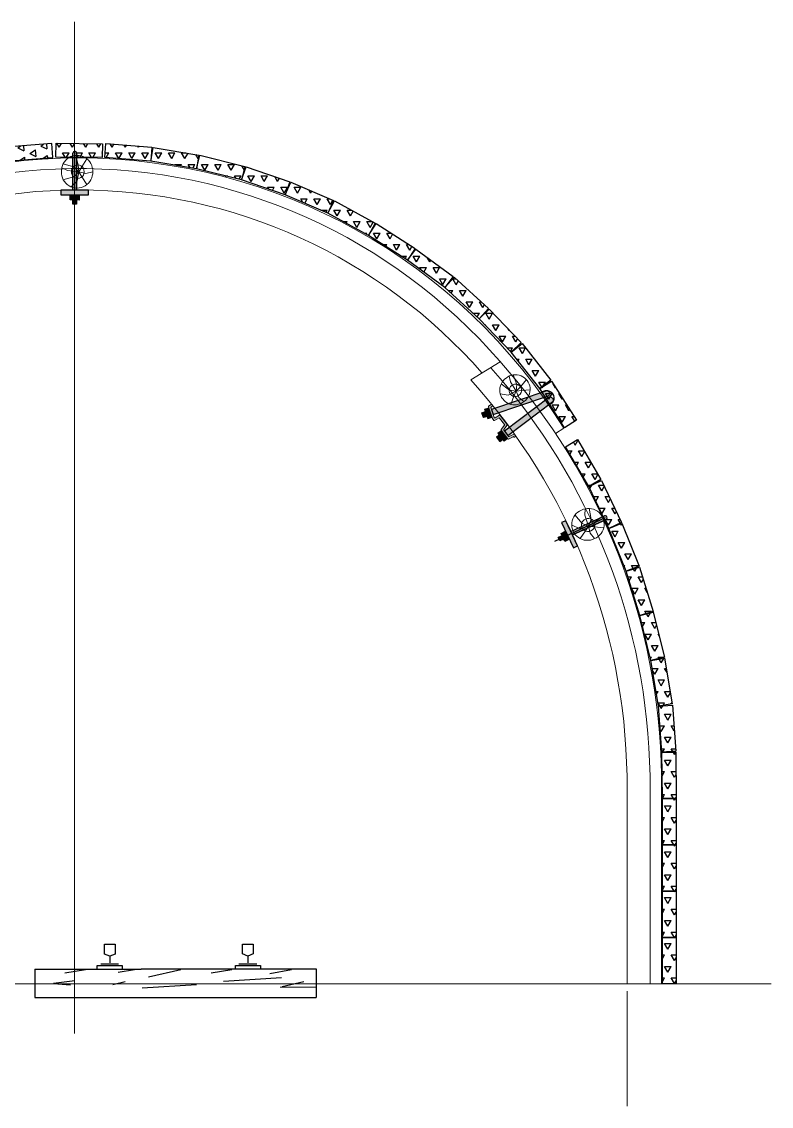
# Model space of a CAD drawing. Header units: millimetres. Extents: x -46762 to 217101, y -107409 to 31524.
# Drawn here: x 184300.8 to 184365.6, y -27842.1 to -27748.4 of the extents above; entities that cross this region are included whole.
import ezdxf

# ---------------------------------------------------------------- set-up
doc = ezdxf.new("R2010")
doc.units = ezdxf.units.MM
doc.layers.add('АП155', color=130, linetype='Continuous')
pattern_1 = [(59.99999999999999, (181956.9012692473, -27572.19743148678), (-0.5714997951628101, 0.9898669182628066), [0.5715000000000001, -0.5715000000000001]), (120, (181956.9012692473, -27572.19743148678), (-1.14299979516281, 1.182628070139913e-07), [0.5714999999999997, -0.5714999999999997]), (0, (181956.6155192473, -27571.70249748679), (0.5715000000000001, 0.9898667999999999), [0.5715000000000001, -0.5715000000000001])]

# ---------------------------------------------------------------- blocks, each defined once
blk = doc.blocks.new('пзска2')
h = blk.add_hatch(color=9)
edge = h.paths.add_edge_path()
edge.add_line((79387.98750919643, 12480.88038879467), (79626.61282625502, 12400.73938868508))
edge.add_line((79626.61282625502, 12400.73938868508), (79619.42709265536, 12379.46739037297))
edge.add_line((79619.42709265536, 12379.46739037297), (79380.50641894205, 12459.07713288825))
edge.add_arc((79388.0866276481, 12468.66130303135), 12.219487769909, 90.46476017502539, 231.6592020791473, ccw=False)
edge = h.paths.add_edge_path()
edge.add_line((79376.41128150029, 12453.27671080609), (79570.36676375166, 12307.02080642545))
edge.add_line((79570.36676375166, 12307.02080642545), (79556.43053562287, 12288.54982692463))
edge.add_line((79556.43053562287, 12288.54982692463), (79362.53888556157, 12434.86732976127))
edge.add_arc((79372.4885213633, 12441.80124308344), 12.12742373903379, 71.12758126217437, 214.8726875495767, ccw=False)
h = blk.add_hatch(color=9)
edge = h.paths.add_edge_path()
edge.add_arc((79627.66398735114, 12420.72381651853), 1.914105600024586, 52.96569549510618, 133.1878639533618)
edge.add_line((79626.35398748063, 12422.11941695804), (79622.81355695822, 12418.79614233415))
edge.add_arc((79624.12355682859, 12417.40054189431), 1.914105600024586, 133.1878639533618, 232.9656954951062)
edge.add_line((79622.97070427213, 12415.8725591618), (79628.84420245845, 12411.44104481605))
edge.add_arc((79627.69134990202, 12409.91306208345), 1.914105600024586, -18.6650954844352, 52.96569549510622, ccw=False)
edge.add_line((79629.5047839201, 12409.30047959075), (79614.98623600847, 12366.32107847746))
edge.add_arc((79612.22517342953, 12367.25527092905), 2.914821109766541, 257.45859269138043, 341.3069946315402, ccw=False)
edge.add_line((79611.59223424859, 12364.40999939622), (79591.76046854799, 12375.53003915623))
edge.add_arc((79590.82431692723, 12373.86048221169), 1.914105600024586, 60.71984011856469, 142.9656954951062)
edge.add_line((79589.29633419457, 12375.0133347681), (79559.30466016682, 12335.26257932364))
edge.add_arc((79560.83264289954, 12334.10972676726), 1.914105600024586, 142.9656954951062, 217.0077024047578)
edge.add_line((79559.30412506853, 12332.95758376856), (79573.74374478357, 12313.80091985691))
edge.add_arc((79572.21522695292, 12312.64877685838), 1.914105600024586, -37.03430450489378, 37.00770240475782, ccw=False)
edge.add_line((79573.74320968543, 12311.49592430188), (79553.3143543138, 12284.41966196534))
edge.add_arc((79551.78637158129, 12285.5725145218), 1.914105600024586, 243.75876048676588, 322.96569549510616, ccw=False)
edge.add_line((79550.94004681602, 12283.85567596226), (79530.18626878763, 12294.08636202247))
edge.add_arc((79529.28421841265, 12292.60412100991), 1.735146477547994, 58.67647690679077, 148.0479790627951)
edge.add_line((79527.81196128958, 12293.52237601954), (79522.58798516571, 12286.59855452305))
edge.add_arc((79524.1159678984, 12285.44570196656), 1.914105600024586, 142.9656954951062, 232.9656954951062)
edge.add_line((79522.96311534199, 12283.91771923393), (79526.78307217342, 12281.03558784272))
edge.add_arc((79527.93592472986, 12282.56357057532), 1.914105600024586, 232.9656954951062, 322.9656954951062)
edge.add_line((79529.46390746254, 12281.41071801892), (79530.39560312434, 12282.64558094673))
edge.add_arc((79531.92358585686, 12281.49272839027), 1.914105600024586, 63.75876048676588, 142.9656954951062, ccw=False)
edge.add_line((79532.76991062213, 12283.2095669499), (79553.5236886504, 12272.97888088954))
edge.add_arc((79554.44295332953, 12274.3886519282), 1.68300384172545, 236.8929700268868, 329.831485954733)
edge.add_line((79555.8979961485, 12273.54286689265), (79584.53142966857, 12311.49341984757))
edge.add_arc((79583.00344693588, 12312.646272404), 1.914105600024586, 322.9656954951062, 397.0077024047578)
edge.add_line((79584.53196476665, 12313.79841540256), (79570.09234505187, 12332.95507931418))
edge.add_arc((79571.62086288244, 12334.1072223128), 1.914105600024586, 142.9656954951062, 217.0077024047578, ccw=False)
edge.add_line((79570.09288014992, 12335.26007486929), (79591.64296116919, 12363.82240185412))
edge.add_arc((79593.17094390187, 12362.66954929769), 1.914105600024586, 60.71984011856472, 142.9656954951062, ccw=False)
edge.add_line((79594.10709552257, 12364.33910624214), (79613.93886122323, 12353.21906648218))
edge.add_arc((79614.87501284402, 12354.88862342658), 1.914105600024586, 240.7198401185647, 322.9656954951062)
edge.add_line((79616.40299557667, 12353.73577087015), (79622.41552269796, 12361.70473235566))
edge.add_arc((79620.88753996545, 12362.85758491213), 1.914105600024586, 322.9656954951062, 341.3349045155648)
edge.add_line((79622.70097398342, 12362.24500241931), (79639.65450114332, 12412.43269670682))
edge.add_arc((79637.84106712518, 12413.04527919958), 1.914105600024586, 341.3349045155648, 412.9656954951062)
edge.add_line((79638.99391968161, 12414.57326193209), (79628.81683990761, 12422.25179925104))
edge = h.paths.add_edge_path(flags=16)
edge.add_arc((79620.88753996545, 12362.85758491213), 1.914105600024586, 322.9656954951062, 341.3349045155648)
edge.add_arc((79620.88753996545, 12362.85758491213), 1.914105600024586, 322.9656954951062, 341.3349045155648)
edge = h.paths.add_edge_path(flags=17)
edge.add_arc((79620.88753996545, 12362.85758491213), 1.914105600024586, 322.9656954951062, 341.3349045155648)
for points in [[(79638.48391189406, 12408.21222226877), (79656.85667648932, 12401.91922041512), (79642.3228326132, 12359.90285361517), (79623.96931663199, 12366.25150191964)], [(79653.34273550026, 12391.76065295233), (79646.02476543353, 12370.60489283986), (79661.44509861642, 12365.46674914093), (79668.66776640742, 12386.61382562178)], [(79583.94558119617, 12310.33219509802), (79599.40411664211, 12298.57659927863), (79572.38519902097, 12263.26957749148), (79556.96244741342, 12275.07193390929)], [(79592.87698438467, 12290.04725683594), (79605.15206058545, 12280.79099684118), (79591.3095542854, 12262.22888473643), (79578.80820147251, 12271.66284811296)]]:
    blk.add_hatch(color=9).paths.add_polyline_path(points)
at = {"color": 7}
for points in [[(79387.98750919643, 12480.88038879467), (79626.61282625502, 12400.73938868508)], [(79376.41128150029, 12453.27671080609), (79570.36676375166, 12307.02080642545), (79556.43053562287, 12288.54982692463), (79362.53888556157, 12434.86732976127)], [(79626.61282625502, 12400.73938868508), (79619.42709265536, 12379.46739037297), (79380.50641894205, 12459.07713288825)], [(79653.34273550026, 12391.76065295233), (79646.02476543353, 12370.60489283986), (79661.44509861642, 12365.46674914093), (79668.66776640742, 12386.61382562178), (79653.34273550026, 12391.76065295233)], [(79592.87698438467, 12290.04725683594), (79605.15206058545, 12280.79099684118), (79591.3095542854, 12262.22888473643), (79578.80820147251, 12271.66284811296), (79592.87698438467, 12290.04725683594)]]:
    blk.add_lwpolyline(points, dxfattribs=at)
at = {"color": 9, "linetype": 'ByBlock', "lineweight": 30}
blk.add_arc((79389.55610634592, 12450.26644457345), 32.10477288046426, 52.17423131706771, 238.6491880507332, dxfattribs=at)
at = {"layer": 'АП155', "color": 7, "lineweight": 9}
for p, q in [((79622.81355695822, 12418.79614233415), (79626.35398748063, 12422.11941695804)), ((79628.81683990761, 12422.25179925104), (79638.99391968161, 12414.57326193209)), ((79559.30466016682, 12335.26257932364), (79589.29633419457, 12375.0133347681)), ((79611.59223424859, 12364.40999939622), (79591.76046854799, 12375.53003915623)), ((79629.5047839201, 12409.30047959075), (79614.98623600847, 12366.32107847746)), ((79639.65450114332, 12412.43269670682), (79622.70097398342, 12362.24500241931)), ((79622.97070427213, 12415.8725591618), (79628.84420245845, 12411.44104481605)), ((79623.96931663199, 12366.25150191964), (79638.48391189406, 12408.21222226877)), ((79649.58975455136, 12380.91103701509), (79631.22661426303, 12387.23186209419)), ((79638.48391189406, 12408.21222226877), (79656.85667648932, 12401.91922041512)), ((79656.85667648932, 12401.91922041512), (79642.3228326132, 12359.90285361517)), ((79646.02476543354, 12370.60489283985), (79661.44509861642, 12365.46674914093)), ((79668.66776640742, 12386.61382562178), (79653.34273550019, 12391.76065295236)), ((79661.44509861642, 12365.46674914093), (79668.66776640742, 12386.61382562178)), ((79573.74374478357, 12313.80091985691), (79559.30412506853, 12332.95758376856)), ((79584.53196476665, 12313.79841540256), (79570.09234505187, 12332.95507931418)), ((79570.09288014992, 12335.26007486929), (79591.64296116919, 12363.82240185412)), ((79613.93886122323, 12353.21906648218), (79594.10709552257, 12364.33910624214)), ((79622.41552269796, 12361.70473235566), (79616.40299557667, 12353.73577087015)), ((79642.3228326132, 12359.90285361517), (79623.96931663199, 12366.25150191964)), ((79522.58798516571, 12286.59855452305), (79527.81196128958, 12293.52237601954)), ((79522.96311534199, 12283.91771923393), (79526.78307217342, 12281.03558784272)), ((79529.46390746254, 12281.41071801892), (79530.39560312434, 12282.64558094673)), ((79530.18626878763, 12294.08636202247), (79550.94004681602, 12283.85567596226)), ((79532.76991062213, 12283.2095669499), (79553.5236886504, 12272.97888088954)), ((79553.3143543138, 12284.41966196534), (79573.74320968543, 12311.49592430188)), ((79555.8979961485, 12273.54286689265), (79584.53142966857, 12311.49341984757)), ((79556.96244741342, 12275.07193390929), (79583.94558119617, 12310.33219509802)), ((79559.51661648304, 12278.33896102992), (79559.51661648304, 12278.33896102992)), ((79570.45401430462, 12292.7020645036), (79585.89465783161, 12280.92308838508)), ((79599.40411664211, 12298.57659927863), (79572.38519902097, 12263.26957749148)), ((79581.66704094349, 12307.69697902192), (79581.66704094349, 12307.69697902192)), ((79583.94558119617, 12310.33219509802), (79599.40411664211, 12298.57659927863)), ((79591.3095542854, 12262.22888473643), (79605.15206058545, 12280.79099684118)), ((79605.15206058545, 12280.79099684118), (79592.87698438467, 12290.04725683594)), ((79572.38519902097, 12263.26957749148), (79556.96244741342, 12275.07193390929)), ((79578.80820147251, 12271.66284811296), (79591.3095542854, 12262.22888473643))]:
    blk.add_line(p, q, dxfattribs=at)
for centre, radius, start, end in [((79388.0866276481, 12468.66130303135), 12.219487769909, 90.46476017502546, 231.6592020791473), ((79372.4885213633, 12441.80124308344), 12.12742373903379, 71.12758126217444, 214.8726875495767), ((79624.12355682859, 12417.40054189431), 1.914105600024586, 133.1878639533618, 232.9656954951062), ((79627.66398735114, 12420.72381651853), 1.914105600024586, 52.96569549510618, 133.1878639533618), ((79590.82431692723, 12373.86048221169), 1.914105600024586, 60.71984011856469, 142.9656954951062), ((79627.69134990202, 12409.91306208345), 1.914105600024586, 341.3349045155648, 52.96569549510618), ((79637.84106712518, 12413.04527919958), 1.914105600024586, 341.3349045155648, 52.96569549510618), ((79560.83264289954, 12334.10972676726), 1.914105600024586, 142.9656954951062, 217.0077024047578), ((79571.62086288244, 12334.1072223128), 1.914105600024586, 142.9656954951062, 217.0077024047578), ((79593.17094390187, 12362.66954929769), 1.914105600024586, 60.71984011856469, 142.9656954951062), ((79612.22517342953, 12367.25527092905), 2.914821109766541, 257.4585926913804, 341.3069946315402), ((79614.87501284402, 12354.88862342658), 1.914105600024586, 240.7198401185647, 322.9656954951062), ((79620.88753996545, 12362.85758491213), 1.914105600024586, 322.9656954951062, 341.3349045155648), ((79620.88753996545, 12362.85758491213), 1.914105600024586, 322.9656954951062, 341.3349045155648), ((79620.88753996545, 12362.85758491213), 1.914105600024586, 322.9656954951062, 341.3349045155648), ((79620.88753996545, 12362.85758491213), 1.914105600024586, 322.9656954951062, 341.3349045155648), ((79524.1159678984, 12285.44570196656), 1.914105600024586, 142.9656954951062, 232.9656954951062), ((79527.93592472986, 12282.56357057532), 1.914105600024586, 232.9656954951062, 322.9656954951062), ((79529.28421841265, 12292.60412100991), 1.735146477547994, 58.67647690679077, 148.0479790627951), ((79531.92358585686, 12281.49272839027), 1.914105600024586, 63.75876048676592, 142.9656954951062), ((79551.78637158129, 12285.5725145218), 1.914105600024586, 243.7587604867659, 322.9656954951062), ((79572.21522695292, 12312.64877685838), 1.914105600024586, 322.9656954951062, 37.00770240475778), ((79583.00344693588, 12312.646272404), 1.914105600024586, 322.9656954951062, 37.00770240475778), ((79554.44295332953, 12274.3886519282), 1.68300384172545, 236.8929700268868, 329.831485954733)]:
    blk.add_arc(centre, radius, start, end, dxfattribs=at)
blk = doc.blocks.new('ск16')
h = blk.add_hatch(color=9)
edge = h.paths.add_edge_path()
edge.add_line((76510.91213818084, 28276.66980265561), (76510.91213818084, 28116.66980265561))
edge.add_line((76510.91213818084, 28116.66980265561), (76494.91213818084, 28116.66980265561))
edge.add_line((76494.91213818084, 28116.66980265561), (76494.91213818084, 28276.66980265561))
edge.add_arc((76502.91213818084, 28276.66980265561), 8, 0, 180, ccw=False)
for points in [[(76562.91213818084, 28116.66980265561), (76442.91213818084, 28116.66980265561), (76442.91213818084, 28096.66980265561), (76562.91213818084, 28096.66980265561)], [(76521.91213818084, 28096.66980265561), (76521.91213818084, 28074.66980265561), (76483.91213818084, 28074.66980265561), (76483.91213818084, 28096.66980265561)], [(76494.91213818084, 28074.66980265561), (76510.91213818084, 28074.66980265561), (76510.91213818084, 28056.66980265561), (76494.91213818084, 28056.66980265561)]]:
    blk.add_hatch(color=9).paths.add_polyline_path(points)
at = {"color": 7}
for p, q in [((76494.91213818084, 28116.66980265561), (76494.91213818084, 28276.66980265561)), ((76510.91213818084, 28116.66980265561), (76510.91213818084, 28276.66980265561)), ((76442.91213818084, 28116.66980265561), (76442.91213818084, 28096.66980265561)), ((76562.91213818084, 28116.66980265561), (76442.91213818084, 28116.66980265561)), ((76562.91213818084, 28096.66980265561), (76562.91213818084, 28116.66980265561)), ((76442.91213818084, 28096.66980265561), (76562.91213818084, 28096.66980265561)), ((76494.91213818084, 28074.66980265561), (76494.91213818084, 28056.66980265561)), ((76510.91213818084, 28074.66980265561), (76510.91213818084, 28056.66980265561))]:
    blk.add_line(p, q, dxfattribs=at)
for points in [[(76510.91213818084, 28276.66980265561), (76510.91213818084, 28116.66980265561), (76494.91213818084, 28116.66980265561), (76494.91213818084, 28276.66980265561)], [(76502.91213818084, 28096.66980265561), (76521.91213818084, 28096.66980265561), (76521.91213818084, 28074.66980265561), (76483.91213818084, 28074.66980265561), (76483.91213818084, 28096.66980265561), (76521.91213818084, 28096.66980265561)], [(76521.91213818084, 28096.66980265561), (76521.91213818084, 28074.66980265561), (76483.91213818084, 28074.66980265561), (76483.91213818084, 28096.66980265561), (76521.91213818084, 28096.66980265561)], [(76494.91213818084, 28074.66980265561), (76510.91213818084, 28074.66980265561), (76510.91213818084, 28056.66980265561), (76494.91213818084, 28056.66980265561), (76494.91213818084, 28074.66980265561)]]:
    blk.add_lwpolyline(points, dxfattribs=at)
blk.add_arc((76502.91213818084, 28276.66980265561), 8, 0, 180, dxfattribs=at)

msp = doc.modelspace()

# ---------------------------------------------------------------- hatches: boundary and pattern name
h = msp.add_hatch()
h.set_pattern_fill('TRIANG', scale=0.12, angle=-85.43214545532969, style=0)
h.set_pattern_definition([(334.5678545446703, (181956.9012692473, -27572.19743148678), (0.9412087626171862, 0.6485172294664691), [0.5715000000000001, -0.5715000000000001]), (34.56785454467032, (181956.9012692473, -27572.19743148678), (-0.09102801420127087, 1.139369313424235), [0.5715000000000001, -0.5715000000000001]), (274.5678545446704, (181957.3718741596, -27571.87317272688), (1.032236776818457, -0.4908520839577662), [0.5714999999999998, -0.5714999999999998])])
h.paths.add_polyline_path([(184303.4198981785, -27758.96805841136), (184299.4326033117, -27759.28661711092), (184299.5281709216, -27760.48280557097), (184303.5154657884, -27760.1642468714)])
h = msp.add_hatch()
h.set_pattern_fill('TRIANG', scale=0.12, style=0)
h.set_pattern_definition(pattern_1)
h.paths.add_polyline_path([(184303.7833253891, -27758.94605082473), (184307.783122159, -27758.98637202174), (184307.7710257999, -27760.18631105273), (184303.77122903, -27760.14598985572)])
h = msp.add_hatch()
h.set_pattern_fill('TRIANG', scale=0.12, style=0)
h.set_pattern_definition(pattern_1)
h.paths.add_polyline_path([(184308.0800534482, -27758.96805841631), (184312.067348315, -27759.28661711582), (184311.9717807051, -27760.48280557587), (184307.9844858384, -27760.16424687636)])
h = msp.add_hatch()
h.set_pattern_fill('TRIANG', scale=0.12, style=0)
h.set_pattern_definition(pattern_1)
h.paths.add_polyline_path([(184312.1711425754, -27759.2994665277), (184316.1155561341, -27759.96399769919), (184315.9161967827, -27761.14732176681), (184311.971783224, -27760.48279059531)])
h = msp.add_hatch()
h.set_pattern_fill('TRIANG', scale=0.12, style=0)
h.set_pattern_definition(pattern_1)
h.paths.add_polyline_path([(184316.2043588953, -27759.98241878756), (184320.0873198102, -27760.94294704472), (184319.7991613331, -27762.10783531921), (184315.9162004181, -27761.14730706206)])
h = msp.add_hatch()
h.set_pattern_fill('TRIANG', scale=0.12, style=0)
h.set_pattern_definition(pattern_1)
h.paths.add_polyline_path([(184320.1892531198, -27760.972994094), (184323.9720112098, -27762.27327915198), (184323.5819256925, -27763.408106579), (184319.7991676024, -27762.10782152102)])
h = msp.add_hatch()
h.set_pattern_fill('TRIANG', scale=0.12, style=0)
h.set_pattern_definition(pattern_1)
h.paths.add_polyline_path([(184324.0545078113, -27762.30506419125), (184327.7312697485, -27763.88031707802), (184327.2586938824, -27764.98334565917), (184323.5819319453, -27763.4080927724)])
h = msp.add_hatch()
h.set_pattern_fill('TRIANG', scale=0.12, style=0)
h.set_pattern_definition(pattern_1)
h.paths.add_polyline_path([(184327.8336055344, -27763.93001144577), (184331.3446752481, -27765.84635939571), (184330.7697708631, -27766.89968030983), (184327.2587011494, -27764.98333235989)])
h = msp.add_hatch()
h.set_pattern_fill('TRIANG', scale=0.12, style=0)
h.set_pattern_definition(pattern_1)
h.paths.add_polyline_path([(184331.4164047498, -27765.88880711419), (184334.7859801699, -27768.04425636857), (184334.1393453936, -27769.0551289946), (184330.7697699735, -27766.89967974023)])
h = msp.add_hatch()
h.set_pattern_fill('TRIANG', scale=0.12, style=0)
h.set_pattern_definition(pattern_1)
h.paths.add_polyline_path([(184334.8457735025, -27768.08509849282), (184338.0792086806, -27770.43985897925), (184337.3727805347, -27771.4098895327), (184334.1393453565, -27769.05512904628)])
h = msp.add_hatch()
h.set_pattern_fill('TRIANG', scale=0.12, style=0)
h.set_pattern_definition(pattern_1)
h.paths.add_polyline_path([(184338.1799523695, -27770.52192917438), (184341.1398202585, -27773.2125019907), (184340.3326484135, -27774.10046235739), (184337.3727805246, -27771.40988954106)])
h = msp.add_hatch()
h.set_pattern_fill('TRIANG', scale=0.12, style=0)
h.set_pattern_definition(pattern_1)
h.paths.add_polyline_path([(184341.2015890428, -27773.27285001952), (184343.9602968525, -27776.16931876964), (184343.0913562275, -27776.99693111256), (184340.3326484177, -27774.10046236245)])
h = msp.add_hatch()
h.set_pattern_fill('TRIANG', scale=0.12, style=0)
h.set_pattern_definition(pattern_1)
h.paths.add_polyline_path([(184344.0354587356, -27776.25620819224), (184346.5045351459, -27779.40321656216), (184345.5604326349, -27780.14393948524), (184343.0913562246, -27776.99693111532)])
h = msp.add_hatch()
h.set_pattern_fill('TRIANG', scale=0.12, style=0)
h.set_pattern_definition(pattern_1)
h.paths.add_polyline_path([(184346.5725037886, -27779.49918218204), (184348.7216947955, -27782.87275269647), (184347.7096236411, -27783.51750999854), (184345.5604326342, -27780.14393948411)])
h = msp.add_hatch()
h.set_pattern_fill('TRIANG', scale=0.12, style=0)
h.set_pattern_definition(pattern_1)
h.paths.add_polyline_path([(184348.8060299465, -27784.54612610424), (184350.8398722709, -27787.99046717321), (184349.8065699502, -27788.60061987054), (184347.7727276258, -27785.15627880157)])
h = msp.add_hatch()
h.set_pattern_fill('TRIANG', scale=0.12, style=0)
h.set_pattern_definition(pattern_1)
h.paths.add_polyline_path([(184350.8922340912, -27788.08642379404), (184352.6051126428, -27791.70112254598), (184351.5207030172, -27792.21498611147), (184349.8078244656, -27788.60028735953)])
h = msp.add_hatch()
h.set_pattern_fill('TRIANG', scale=0.12, style=0)
h.set_pattern_definition(pattern_1)
h.paths.add_polyline_path([(184352.6338270358, -27791.76332469364), (184354.1386407832, -27795.46947304272), (184353.0267962785, -27795.92091716696), (184351.521982531, -27792.21476881789)])
h = msp.add_hatch()
h.set_pattern_fill('TRIANG', scale=0.12, style=0)
h.set_pattern_definition(pattern_1)
h.paths.add_polyline_path([(184354.1759281668, -27795.5708321618), (184355.3423972798, -27799.39697248964), (184354.1945551815, -27799.74691322355), (184353.0280860685, -27795.92077289571)])
h = msp.add_hatch()
h.set_pattern_fill('TRIANG', scale=0.12, style=0)
h.set_pattern_definition(pattern_1)
h.paths.add_polyline_path([(184355.3604186418, -27799.45742672113), (184356.3252801457, -27803.33931315407), (184355.1607142158, -27803.62877160525), (184354.1958527119, -27799.74688517231)])
h = msp.add_hatch()
h.set_pattern_fill('TRIANG', scale=0.12, style=0)
h.set_pattern_definition(pattern_1)
h.paths.add_polyline_path([(184356.3456545718, -27803.43258030164), (184356.9989877906, -27807.3788640858), (184355.8151026554, -27807.57486405146), (184355.1617694365, -27803.6285802673)])
h = msp.add_hatch()
h.set_pattern_fill('TRIANG', scale=0.12, style=0)
h.set_pattern_definition(pattern_1)
h.paths.add_polyline_path([(184357.0120803513, -27807.48538468676), (184357.3110349594, -27811.47419730988), (184356.1143911724, -27811.5638836923), (184355.8154365644, -27807.57507106919)])
h = msp.add_hatch()
h.set_pattern_fill('TRIANG', scale=0.12, style=0)
h.set_pattern_definition(pattern_1)
h.paths.add_polyline_path([(184357.314471495, -27811.55375784416), (184357.3468394705, -27815.55362688128), (184356.1468787594, -27815.56333727394), (184356.1145107838, -27811.56346823682)])
h = msp.add_hatch()
h.set_pattern_fill('TRIANG', scale=0.12, style=0)
h.set_pattern_definition(pattern_1)
h.paths.add_polyline_path([(184357.3468686392, -27815.56333655757), (184357.3468686392, -27819.56333655757), (184356.1468686392, -27819.56333655757), (184356.1468686392, -27815.56333655757)])
h = msp.add_hatch()
h.set_pattern_fill('TRIANG', scale=0.12, style=0)
h.set_pattern_definition(pattern_1)
h.paths.add_polyline_path([(184357.3468686392, -27819.56333655757), (184357.3468686392, -27823.56333655757), (184356.1468686392, -27823.56333655757), (184356.1468686392, -27819.56333655757)])
h = msp.add_hatch()
h.set_pattern_fill('TRIANG', scale=0.12, style=0)
h.set_pattern_definition(pattern_1)
h.paths.add_polyline_path([(184357.3468686392, -27823.56333655757), (184357.3468686392, -27827.56333655757), (184356.1468686392, -27827.56333655757), (184356.1468686392, -27823.56333655757)])
h = msp.add_hatch()
h.set_pattern_fill('TRIANG', scale=0.12, style=0)
h.set_pattern_definition(pattern_1)
h.paths.add_polyline_path([(184357.3468686392, -27827.56333655757), (184357.3468686392, -27831.56333655757), (184356.1468686392, -27831.56333655757), (184356.1468686392, -27827.56333655757)])

# ---------------------------------------------------------------- linework, layer by layer
at = {"color": 7, "lineweight": 9}
msp.add_line((184305.3867234151, -27748.43986107218), (184305.3867234151, -27835.84943272564), dxfattribs=at)
at = {"color": 7, "linetype": 'ByBlock', "lineweight": 9}
for p, q in [((184305.475087658, -27759.99880107845), (184305.6798553751, -27760.82065071344)), ((184306.4374507149, -27760.28456517322), (184306.0078536393, -27760.97192049418)), ((184304.7570374766, -27761.30478203338), (184304.2697454692, -27761.06587143719)), ((184305.3204983184, -27760.97192049418), (184304.375384752, -27760.71416224882)), ((184305.7501565941, -27761.40141556961), (184304.7570374766, -27761.30478203338)), ((184305.750095394, -27761.40151756978), (184305.3204983184, -27760.97192049418)), ((184305.6798553751, -27760.82065071344), (184305.7499934048, -27761.40141558064)), ((184306.0078536393, -27760.97192049418), (184305.750095394, -27761.40151756978)), ((184305.3205563813, -27761.8309687222), (184304.3754776673, -27762.08885472537)), ((184305.6047695522, -27762.19958408531), (184305.0804540419, -27762.70794573337)), ((184305.7500953802, -27761.40131357772), (184305.3205563813, -27761.8309687222)), ((184305.7499934048, -27761.40141558064), (184305.6047695522, -27762.19958408531)), ((184306.007911696, -27761.83087580571), (184305.7500953802, -27761.40131357772)), ((184306.3556181336, -27761.5466205726), (184305.7501565941, -27761.40141556961)), ((184306.4376016842, -27762.51817304758), (184306.007911696, -27761.83087580571)), ((184306.9483068184, -27761.40133458682), (184306.3556181336, -27761.5466205726)), ((184339.6076157392, -27779.3922986799), (184342.1527401372, -27777.8337270053)), ((184343.5887929356, -27779.79581399867), (184343.2506206137, -27778.93946095858)), ((184342.9423687868, -27780.27954127433), (184342.216179956, -27779.71354584098)), ((184343.5073924812, -27780.36098019623), (184343.5887929356, -27779.79581399867)), ((184343.507545983, -27780.36086532896), (184342.9423687868, -27780.27954127433)), ((184343.0541768702, -27781.50707541343), (184343.3294513, -27780.7967422749)), ((184343.3294513, -27780.7967422749), (184343.507545983, -27780.36086532896)), ((184343.9758055301, -27780.31306732021), (184343.5073924812, -27780.36098019623)), ((184344.7349417233, -27780.24933805163), (184343.9758055301, -27780.31306732021)), ((184346.9221009152, -27784.01436310626), (184347.6464324571, -27783.57080025911)), ((184349.2131341854, -27791.8008477518), (184348.5848298218, -27791.04924107741)), ((184349.4565840335, -27791.06930270267), (184349.4706661723, -27790.52677761862)), ((184349.7826483124, -27792.01233276997), (184349.4565840335, -27791.06930270267)), ((184349.9939939471, -27791.44276690339), (184349.8344011552, -27790.47622197064)), ((184350.9429984847, -27791.1777204), (184350.2812700865, -27791.70638113016)), ((184348.9965112695, -27792.21282945617), (184348.3158846089, -27791.94809247637)), ((184349.7825802895, -27792.01218443382), (184348.9965112695, -27792.21282945617)), ((184349.7827155118, -27792.01223461844), (184349.2131341854, -27791.8008477518)), ((184349.4996897532, -27792.4256223062), (184349.7827155118, -27792.01223461844)), ((184349.7825300866, -27792.01231964934), (184349.9939939471, -27791.44276690339)), ((184350.2804650555, -27792.06758018858), (184349.7825300866, -27792.01231964934)), ((184350.2812700865, -27791.70638113016), (184349.7825802895, -27792.01218443382)), ((184349.9029954179, -27792.62322125647), (184349.7826483124, -27792.01233276997)), ((184351.0843227834, -27792.1716173835), (184350.2804650555, -27792.06758018858)), ((184349.0540124287, -27793.10266197048), (184349.4996897532, -27792.4256223062)), ((184350.2820785363, -27793.10143029457), (184349.9029954179, -27792.62322125647)), ((184353.0960786392, -27831.56333655757), (184353.0960786392, -27813.61859655758)), ((184355.0899386392, -27831.56333655757), (184355.0899386392, -27813.61859655758)), ((184356.0868686392, -27831.56333655757), (184356.0868686392, -27813.61859655758)), ((184365.5577036392, -27831.56333655757), (184251.078532673, -27831.56333655757)), ((184252.4061486392, -27831.56333655757), (184362.0626381721, -27831.56333655757)), ((184305.7419036392, -27831.56333655757), (184353.0960786392, -27831.56333655757)), ((184353.0960786392, -27832.18641780757), (184353.0960786392, -27842.14595492471))]:
    msp.add_line(p, q, dxfattribs=at)
at = {"color": 7}
msp.add_line((184346.864718414, -27793.31186886215), (184351.2254119086, -27791.28241852754), dxfattribs=at)
at = {"lineweight": 30}
for p, q in [((184307.9558430048, -27828.14578899257), (184308.878768138, -27828.14578899257)), ((184307.9558430048, -27828.99101884968), (184307.9558430048, -27828.14578899257)), ((184308.878768138, -27828.14578899257), (184308.878768138, -27828.99101884968)), ((184319.8870721037, -27828.13741357488), (184320.8099972369, -27828.13741357488)), ((184319.8870721037, -27828.98264343198), (184319.8870721037, -27828.13741357488)), ((184320.8099972369, -27828.13741357488), (184320.8099972369, -27828.98264343198)), ((184308.4173055714, -27829.17884770681), (184307.9558430048, -27828.99101884968)), ((184308.878768138, -27828.99101884968), (184308.4173055714, -27829.17884770681)), ((184308.4173055714, -27829.18489714976), (184308.4173055714, -27829.74838372116)), ((184320.3485346703, -27829.17047228912), (184319.8870721037, -27828.98264343198)), ((184320.8099972369, -27828.98264343198), (184320.3485346703, -27829.17047228912)), ((184320.3485346703, -27829.17652173207), (184320.3485346703, -27829.74000830347)), ((184307.6482012937, -27829.84229814973), (184309.186409849, -27829.84229814973)), ((184319.5794303926, -27829.84229814973), (184321.1176389479, -27829.84229814973))]:
    msp.add_line(p, q, dxfattribs=at)
for p, q in [((184301.9577226967, -27830.31187029257), (184311.1307000259, -27830.31187029257)), ((184301.9577226967, -27830.31187029257), (184301.9577226967, -27832.7476979377)), ((184306.3192296621, -27830.35193169217), (184304.5384645014, -27830.64878009575)), ((184307.3173672844, -27830.29894414564), (184307.3173672844, -27829.98808519794)), ((184307.3173672844, -27829.98808519794), (184309.4866263579, -27829.98808519794)), ((184310.5687828864, -27830.35193169217), (184309.1522651449, -27830.59930536182)), ((184309.4866263579, -27829.98808519794), (184309.4866263579, -27830.29894414564)), ((184311.1408451895, -27830.26782093002), (184326.2349846394, -27830.26782093002)), ((184314.5576748457, -27830.35193169217), (184311.7651112983, -27830.99510323326)), ((184318.9691158119, -27830.35193169217), (184317.1883506512, -27830.64878009575)), ((184319.2741146057, -27830.29894414564), (184319.2741146057, -27829.98808519794)), ((184319.2741146057, -27829.98808519794), (184321.4433736792, -27829.98808519794)), ((184321.4433736792, -27829.98808519794), (184321.4433736792, -27830.29894414564)), ((184324.1208769386, -27830.35193169217), (184322.259167907, -27830.69825482968)), ((184326.2349846394, -27830.26782093002), (184326.2349846394, -27832.7476979377)), ((184305.3888868213, -27831.30007580429), (184303.5676497251, -27831.54744947394)), ((184303.5676497251, -27831.54744947394), (184305.0421891794, -27831.66500669572)), ((184309.759855852, -27831.39902527215), (184308.6719487371, -27831.66500669572)), ((184315.9098665862, -27831.6441891533), (184311.2153907248, -27831.93780539027)), ((184323.2449851195, -27831.05695667935), (184318.2571045168, -27831.35057291632)), ((184325.1698821759, -27831.37959956535), (184323.3081731443, -27831.82487217072)), ((184301.9577226967, -27832.7476979377), (184326.2349846394, -27832.7476979377)), ((184301.9577226967, -27832.7476979377), (184315.8526190174, -27832.7476979377))]:
    msp.add_line(p, q)
at = {"lineweight": 9}
msp.add_line((184323.1390634179, -27831.85564437385), (184326.2349846394, -27831.85564437385), dxfattribs=at)
at = {"color": 7}
for points in [[(184303.4198981785, -27758.96805841136), (184299.4326033117, -27759.28661711092), (184299.5281709216, -27760.48280557097), (184303.5154657884, -27760.1642468714), (184303.4198981785, -27758.96805841136)], [(184303.7833253891, -27758.94605082473), (184307.783122159, -27758.98637202174), (184307.7710257999, -27760.18631105273), (184303.77122903, -27760.14598985572), (184303.7833253891, -27758.94605082473)], [(184308.0800534482, -27758.96805841631), (184312.067348315, -27759.28661711582), (184311.9717807051, -27760.48280557587), (184307.9844858384, -27760.16424687636), (184308.0800534482, -27758.96805841631)], [(184312.1711425754, -27759.2994665277), (184316.1155561341, -27759.96399769919), (184315.9161967827, -27761.14732176681), (184311.971783224, -27760.48279059531), (184312.1711425754, -27759.2994665277)], [(184316.2043588953, -27759.98241878756), (184320.0873198102, -27760.94294704472), (184319.7991613331, -27762.10783531921), (184315.9162004181, -27761.14730706206), (184316.2043588953, -27759.98241878756)], [(184320.1892531198, -27760.972994094), (184323.9720112098, -27762.27327915198), (184323.5819256925, -27763.408106579), (184319.7991676024, -27762.10782152102), (184320.1892531198, -27760.972994094)], [(184324.0545078113, -27762.30506419125), (184327.7312697485, -27763.88031707802), (184327.2586938824, -27764.98334565917), (184323.5819319453, -27763.4080927724), (184324.0545078113, -27762.30506419125)], [(184327.8336055344, -27763.93001144577), (184331.3446752481, -27765.84635939571), (184330.7697708631, -27766.89968030983), (184327.2587011494, -27764.98333235989), (184327.8336055344, -27763.93001144577)], [(184331.4164047498, -27765.88880711419), (184334.7859801699, -27768.04425636857), (184334.1393453936, -27769.0551289946), (184330.7697699735, -27766.89967974023), (184331.4164047498, -27765.88880711419)], [(184334.8457735025, -27768.08509849282), (184338.0792086806, -27770.43985897925), (184337.3727805347, -27771.4098895327), (184334.1393453565, -27769.05512904628), (184334.8457735025, -27768.08509849282)], [(184338.1799523695, -27770.52192917438), (184341.1398202585, -27773.2125019907), (184340.3326484135, -27774.10046235739), (184337.3727805246, -27771.40988954106), (184338.1799523695, -27770.52192917438)], [(184341.2015890428, -27773.27285001952), (184343.9602968525, -27776.16931876964), (184343.0913562275, -27776.99693111256), (184340.3326484177, -27774.10046236245), (184341.2015890428, -27773.27285001952)], [(184344.0354587356, -27776.25620819224), (184346.5045351459, -27779.40321656216), (184345.5604326349, -27780.14393948524), (184343.0913562246, -27776.99693111532), (184344.0354587356, -27776.25620819224)], [(184346.5725037886, -27779.49918218204), (184348.7216947955, -27782.87275269647), (184347.7096236411, -27783.51750999854), (184345.5604326342, -27780.14393948411), (184346.5725037886, -27779.49918218204)], [(184348.8060299465, -27784.54612610424), (184350.8398722709, -27787.99046717321), (184349.8065699502, -27788.60061987054), (184347.7727276258, -27785.15627880157), (184348.8060299465, -27784.54612610424)], [(184350.8922340912, -27788.08642379404), (184352.6051126428, -27791.70112254598), (184351.5207030172, -27792.21498611147), (184349.8078244656, -27788.60028735953), (184350.8922340912, -27788.08642379404)], [(184352.6338270358, -27791.76332469364), (184354.1386407832, -27795.46947304272), (184353.0267962785, -27795.92091716696), (184351.521982531, -27792.21476881789), (184352.6338270358, -27791.76332469364)], [(184354.1759281668, -27795.5708321618), (184355.3423972798, -27799.39697248964), (184354.1945551815, -27799.74691322355), (184353.0280860685, -27795.92077289571), (184354.1759281668, -27795.5708321618)], [(184355.3604186418, -27799.45742672113), (184356.3252801457, -27803.33931315407), (184355.1607142158, -27803.62877160525), (184354.1958527119, -27799.74688517231), (184355.3604186418, -27799.45742672113)], [(184356.3456545718, -27803.43258030164), (184356.9989877906, -27807.3788640858), (184355.8151026554, -27807.57486405146), (184355.1617694365, -27803.6285802673), (184356.3456545718, -27803.43258030164)], [(184357.0120803513, -27807.48538468676), (184357.3110349594, -27811.47419730988), (184356.1143911724, -27811.5638836923), (184355.8154365644, -27807.57507106919), (184357.0120803513, -27807.48538468676)], [(184357.314471495, -27811.55375784416), (184357.3468394705, -27815.55362688128), (184356.1468787594, -27815.56333727394), (184356.1145107838, -27811.56346823682), (184357.314471495, -27811.55375784416)], [(184357.3468686392, -27815.56333655757), (184357.3468686392, -27819.56333655757), (184356.1468686392, -27819.56333655757), (184356.1468686392, -27815.56333655757), (184357.3468686392, -27815.56333655757)], [(184357.3468686392, -27819.56333655757), (184357.3468686392, -27823.56333655757), (184356.1468686392, -27823.56333655757), (184356.1468686392, -27819.56333655757), (184357.3468686392, -27819.56333655757)], [(184357.3468686392, -27823.56333655757), (184357.3468686392, -27827.56333655757), (184356.1468686392, -27827.56333655757), (184356.1468686392, -27823.56333655757), (184357.3468686392, -27823.56333655757)], [(184357.3468686392, -27827.56333655757), (184357.3468686392, -27831.56333655757), (184356.1468686392, -27831.56333655757), (184356.1468686392, -27827.56333655757), (184357.3468686392, -27827.56333655757)]]:
    msp.add_lwpolyline(points, dxfattribs=at)
at = {"color": 7, "linetype": 'ByBlock', "lineweight": 9}
for points in [[(184344.1821782093, -27781.26256341467), (184343.7391356735, -27780.89835195532), (184343.5075036975, -27780.36096882017), (184343.0210513801, -27779.5592109215), (184342.9264702477, -27779.05799297994)], [(184344.4081322995, -27779.36423572838), (184343.9049620214, -27779.98106799617), (184343.5074118062, -27780.3608460221), (184342.825000896, -27780.70096667968), (184342.1472314181, -27780.5926361313)]]:
    msp.add_lwpolyline(points, dxfattribs=at)
for centre, radius, start, end in [((184305.7616683432, -27809.45131720563), 49.23550164571851, 31.71184096730557, 148.2881590326944), ((184305.7134110328, -27809.2187649558), 48.09078042797075, 40.82563061448977, 140.6957492145094), ((184305.7419036392, -27809.23210455757), 46.257552, 41.14166527360319, 138.8323963009923), ((184301.2003916169, -27814.36557478516), 54.87869123378304, 0.8283327921564133, 41.81144171837359), ((184300.8632848077, -27814.43232911348), 54.22421901600001, 0.8925364036053024, 41.73196733262987), ((184343.4600172569, -27780.21399479133), 1.273189930455444, 304.5556197090491, 129.0603169722961), ((184300.8632848077, -27814.43232911348), 52.239132, 0.8925364036053024, 42.12591211295197), ((184343.3798926404, -27780.27395304402), 1.273189930455444, 124.5556197090491, 309.0603169722961), ((184343.4313522768, -27780.30323442917), 0.5200973206635211, 122.9666207105532, 309.4415774324577), ((184343.4735941402, -27780.27162431443), 0.5200973206635211, 304.1743592441321, 130.6493159852683)]:
    msp.add_arc(centre, radius, start, end, dxfattribs=at)
at = {"color": 7, "linetype": 'ByBlock', "lineweight": 9, "extrusion": (0, 0, -1)}
for centre, major_axis, ratio, start_param, end_param in [((184305.5946757229, -27761.34818633628), (-0.9578992325106622, 0.9578992325106622), 0.9999999999990256, 5.458408654375653, 8.678623107073939), ((184305.6524263974, -27761.37335407302), (-0.391301260226258, 0.3913012602262579), 0.9999999999981642, 5.430675389852599, 8.685277357385274), ((184305.5946829198, -27761.45466582031), (-0.9578992325106622, 0.9578992325106622), 0.9999999999990256, 2.31681600078586, 5.537030453484146), ((184305.6524301917, -27761.42949027708), (-0.391301260226408, 0.391301260226408), 0.9999999999974641, 2.310161750473125, 5.564763718006), ((184349.7662340285, -27791.84881450226), (-0.9578992325156134, 0.9578992325156134), 0.9999999999946823, 0.3161273182102568, 3.536341770908364), ((184349.6694460464, -27791.89319881356), (-0.9578992325156134, 0.9578992325156134), 0.9999999999946823, 3.45771997180005, 6.677934424498158), ((184349.7674252079, -27791.91179971067), (-0.3913012602285943, 0.3913012602285941), 0.999999999992481, 0.2883940536884071, 3.5429960212207), ((184349.7163983837, -27791.93519921133), (-0.3913012602283167, 0.3913012602283167), 0.9999999999939163, 3.451065721488449, 6.705667689021001)]:
    msp.add_ellipse(centre, major_axis=major_axis, ratio=ratio, start_param=start_param, end_param=end_param, dxfattribs=at)

# ---------------------------------------------------------------- block references
at = {"color": 9, "yscale": 0.02000000000043656, "zscale": 0.02}
for p, xscale, rotation in [((182774.9132540676, -28324.19198608344), 0.02000000001007747, 359.9570912731343), ((183192.9004142479, -26642.72262651033), 0.0199999999982802, 294.9570912596521)]:
    msp.add_blockref('ск16', p, dxfattribs=dict(at, xscale=xscale, rotation=rotation))
at = {"color": 9, "xscale": -0.01999999998952262, "yscale": 0.02000000000043656, "zscale": 0.02}
msp.add_blockref('пзска2', (185933.9251083563, -28029.95773148854), dxfattribs=at)

doc.saveas('drawing.dxf')
